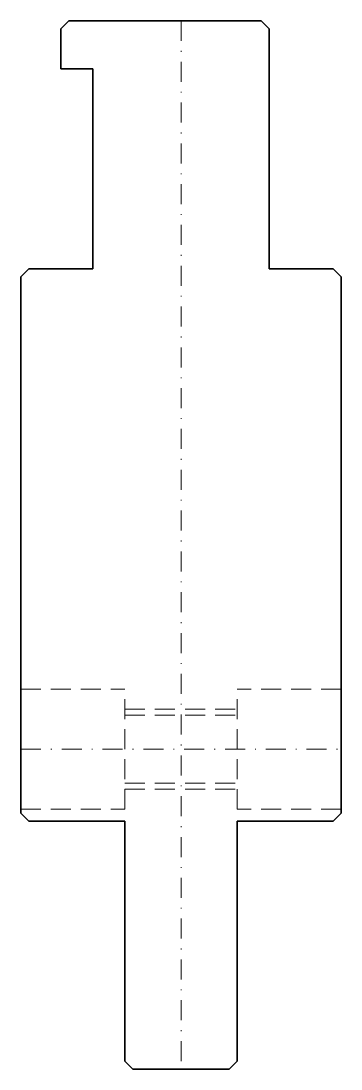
# Model space of a CAD drawing. Header units: millimetres. Extents: x -20 to 20, y 0 to 131.
import ezdxf

# ---------------------------------------------------------------- set-up
doc = ezdxf.new("R2010")
doc.units = ezdxf.units.MM
doc.header["$LTSCALE"] = 5
for name, pattern in [('AUSGEZOGEN', [0]), ('DASHDOT', [1, 0.5, -0.25, 0, -0.25]), ('DASHED', [0.75, 0.5, -0.25])]:
    doc.linetypes.add(name, pattern=pattern)
doc.layers.add('2', color=7, linetype='Continuous')

msp = doc.modelspace()

# ---------------------------------------------------------------- linework, layer by layer
at = {"layer": '2', "color": 7, "linetype": 'AUSGEZOGEN', "lineweight": 35}
for p, q in [((-14, 131), (-15, 130)), ((10, 131), (-14, 131)), ((11, 130), (10, 131)), ((-15, 130), (-15, 125)), ((11, 100), (11, 130)), ((-15, 125), (-11, 125)), ((-11, 125), (-11, 100)), ((-19, 100), (-20, 99)), ((-11, 100), (-19, 100)), ((19, 100), (11, 100)), ((20, 99), (19, 100)), ((-20, 99), (-20, 32)), ((20, 32), (20, 99)), ((-20, 32), (-19, 31)), ((19, 31), (20, 32)), ((-19, 31), (-7, 31)), ((-7, 31), (-7, 1)), ((7, 1), (7, 31)), ((7, 31), (19, 31)), ((-7, 1), (-6, 0)), ((-6, 0), (6, 0)), ((6, 0), (7, 1))]:
    msp.add_line(p, q, dxfattribs=at)
at = {"layer": '2', "color": 7, "linetype": 'DASHDOT', "lineweight": 18}
for p, q in [((0, 131), (0, 0)), ((-20, 40), (20, 40))]:
    msp.add_line(p, q, dxfattribs=at)
at = {"layer": '2', "color": 7, "linetype": 'DASHED', "lineweight": 18}
for p, q in [((-20, 47.5), (-7, 47.5)), ((-7, 32.5), (-7, 47.5)), ((7, 32.5), (7, 47.5)), ((20, 47.5), (7, 47.5)), ((-7, 45), (7, 45)), ((-7, 44.25), (7, 44.25)), ((-7, 35.75), (7, 35.75)), ((-7, 35), (7, 35)), ((-20, 32.5), (-7, 32.5)), ((20, 32.5), (7, 32.5))]:
    msp.add_line(p, q, dxfattribs=at)

doc.saveas('drawing.dxf')
